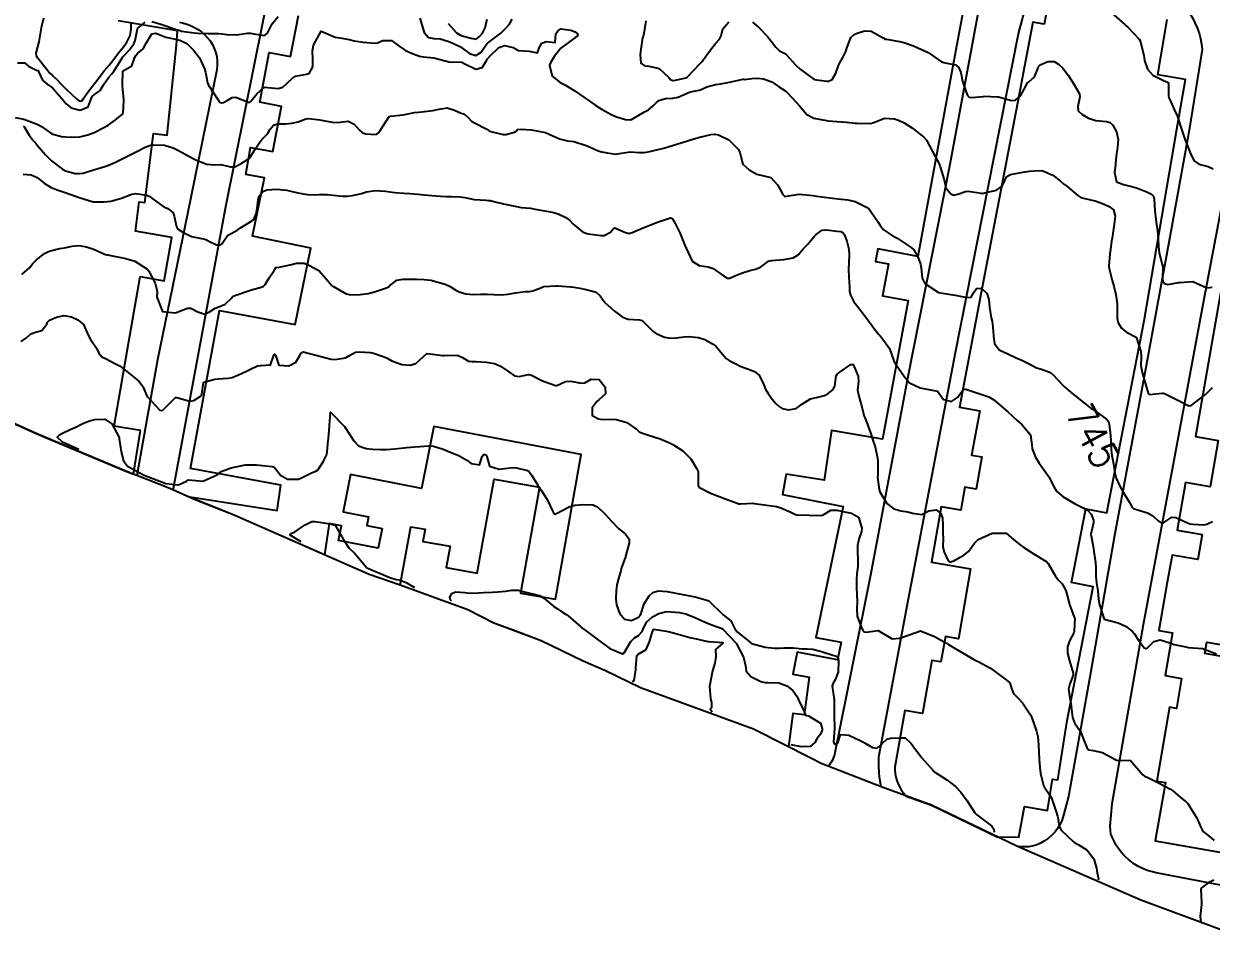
# Model space of a CAD drawing. Header units: metres. Extents: x 307586 to 320046, y 7427249 to 7434250.
# Drawn here: x 310816.3 to 310984.7, y 7432146.1 to 7432277.1 of the extents above; entities that cross this region are included whole.
import ezdxf
from ezdxf.enums import TextEntityAlignment as Align

# ---------------------------------------------------------------- set-up
doc = ezdxf.new("R2010")
doc.units = ezdxf.units.M
doc.header["$MEASUREMENT"] = 0
for name, color, linetype in [('Area', 45, 'Continuous'), ('Cotas', 45, 'Continuous'), ('Curvas de Nivel 1m', 11, 'Continuous'), ('Curvas de Nivel 5m', 15, 'Continuous'), ('Edificações', 30, 'Continuous'), ('Vias Primárias', 230, 'Continuous')]:
    doc.layers.add(name, color=color, linetype=linetype)
doc.styles.add('Style-STANDARD', font='STANDARD.shx')

msp = doc.modelspace()

# ---------------------------------------------------------------- linework, layer by layer
at = {"layer": 'Area'}
msp.add_polyline3d([(310985.96, 7432148.68, 746.77), (310974.71, 7432152.84, 747.52), (310957.12, 7432160.46, 748.64), (310944.99, 7432166.27, 757), (310937.87, 7432168.88, 756.27), (310929.36, 7432172.19, 757.27), (310927.89, 7432172.97, 750.3), (310919.77, 7432177.06, 754.11), (310903.73, 7432182.9, 751.24), (310898.79, 7432185.35, 749.93), (310895.61, 7432186.72, 752.57), (310889.65, 7432189.57, 753.4), (310885.7, 7432191.09, 753.22), (310882.95, 7432192.09, 752.83), (310879.27, 7432193.99, 752.9), (310869.68, 7432197.46, 755.86), (310865.26, 7432198.99, 751.32), (310846.23, 7432207.36, 749.33), (310840.38, 7432209.67, 749), (310837.01, 7432211.17, 753.57), (310830.76, 7432213.65, 748.69), (310818.38, 7432218.83, 750.54), (310813.13, 7432221.2, 750.91)], dxfattribs=at)
at = {"layer": 'Curvas de Nivel 1m', "flags": 128}
for points, elevation in [([(310819.1, 7432277.87), (310818.76, 7432276.5), (310818.74, 7432276.21), (310818.43, 7432274.5), (310818.02, 7432272.9), (310818.07, 7432272.51), (310818.19, 7432272.29), (310818.4, 7432272.08), (310819.68, 7432270.49), (310819.99, 7432270.09), (310820.38, 7432269.75), (310821.04, 7432269.14), (310821.66, 7432268.47), (310822.35, 7432267.76), (310823.77, 7432266.44), (310824.07, 7432266.17), (310824.33, 7432266.1), (310824.56, 7432266.2), (310824.71, 7432266.43), (310825.38, 7432267.39), (310826.17, 7432268.41), (310826.37, 7432268.67), (310827.72, 7432270.39), (310828.39, 7432271.2), (310828.93, 7432271.85), (310829.31, 7432272.37), (310829.77, 7432273.01), (310830.42, 7432273.79), (310830.68, 7432274.11), (310830.86, 7432274.36), (310831.39, 7432275.4), (310831.54, 7432276.35), (310831.54, 7432277.28)], 742), ([(310834.47, 7432277.38), (310835.75, 7432277.02), (310836.46, 7432276.78), (310837.9, 7432276.27), (310838.34, 7432276.15), (310838.45, 7432276.11), (310838.67, 7432276.04), (310840.45, 7432275.8), (310840.95, 7432275.73), (310842.45, 7432275.69), (310843.95, 7432275.7), (310844.45, 7432275.64), (310845.1, 7432275.53), (310846.45, 7432275.49), (310848.02, 7432275.72), (310848.45, 7432275.75), (310848.94, 7432275.64), (310850.45, 7432275.42), (310850.84, 7432275.72), (310851.03, 7432276.11), (310851.52, 7432277.05), (310852.39, 7432278.1)], 743), ([(310872.48, 7432277.86), (310873.09, 7432275.85), (310873.7, 7432275.1), (310874.44, 7432274.99), (310875.34, 7432274.92), (310876.44, 7432274.62), (310877.02, 7432274.38), (310878.23, 7432273.78), (310878.37, 7432273.72), (310878.43, 7432273.67), (310879.52, 7432272.86), (310880.42, 7432272.56), (310881.14, 7432273.04), (310881.62, 7432273.75), (310881.96, 7432274.22), (310882.44, 7432274.6), (310883.94, 7432275.72), (310884.19, 7432275.98), (310884.46, 7432276.28), (310885.18, 7432276.99), (310885.56, 7432277.7)], 743), ([(310876.47, 7432277.1), (310877.68, 7432275.79), (310878.14, 7432275.48), (310878.45, 7432275.38), (310879.73, 7432275.05), (310880.44, 7432274.9), (310880.94, 7432275.26), (310881.36, 7432275.75), (310881.72, 7432276.49), (310882.01, 7432277.74)], 742), ([(310970.5, 7432278.68), (310972.49, 7432276.91), (310972.63, 7432276.8), (310972.82, 7432276.65), (310974.46, 7432274.91), (310974.59, 7432274.63), (310974.64, 7432274.44), (310975.09, 7432272.62), (310975.19, 7432271.85), (310975.61, 7432270.62), (310976.4, 7432269.79), (310978, 7432268.98), (310978.39, 7432268.83), (310978.54, 7432268.74), (310978.59, 7432268.59), (310978.61, 7432266.83), (310978.66, 7432266.59), (310978.92, 7432266.01), (310979.57, 7432264.57), (310979.82, 7432264.06), (310980.31, 7432262.56), (310980.98, 7432260.55), (310981.46, 7432259.37), (310981.8, 7432258.54), (310982.25, 7432257.66), (310982.9, 7432257.18), (310984.25, 7432256.85), (310984.93, 7432256.5)], 742), ([(310815.08, 7432263.76), (310816.3, 7432263.55), (310817.82, 7432262.97), (310818.29, 7432262.78), (310818.83, 7432262.49), (310820.27, 7432261.48), (310821.67, 7432261.07), (310822.27, 7432261.03), (310822.82, 7432261.01), (310824.27, 7432261.06), (310825.39, 7432261.3), (310826.28, 7432261.67), (310827.73, 7432262.39), (310828.09, 7432262.58), (310828.29, 7432262.7), (310829.28, 7432263.38), (310830.31, 7432264.27), (310830.36, 7432264.31), (310830.38, 7432264.36), (310830.5, 7432266.19), (310830.5, 7432266.36), (310830.35, 7432267.68), (310830.31, 7432268.36), (310830.31, 7432268.41), (310830.35, 7432270.36), (310830.36, 7432270.38), (310830.38, 7432270.4), (310831.62, 7432271.12), (310832.06, 7432272.34), (310832.17, 7432272.58), (310832.41, 7432272.86), (310833.23, 7432273.52), (310833.67, 7432274.32), (310834.45, 7432275.62), (310835.02, 7432275.73), (310836.44, 7432275.18), (310837.17, 7432275.01), (310838.44, 7432274.76), (310839.41, 7432274.25), (310840.42, 7432273.29), (310841.23, 7432272.23), (310841.94, 7432270.67), (310842.06, 7432270.22), (310842.37, 7432268.71), (310842.5, 7432268.35), (310842.58, 7432268.22), (310843.12, 7432267.44), (310843.89, 7432266.2), (310844.08, 7432265.95), (310844.33, 7432265.84), (310844.63, 7432265.89), (310845.12, 7432266.18), (310845.87, 7432266.64), (310846.34, 7432266.66), (310847.7, 7432266.15), (310848.13, 7432265.94), (310848.33, 7432265.94), (310848.44, 7432266.03), (310848.52, 7432266.14), (310849.34, 7432267.14), (310850.36, 7432268.04), (310850.42, 7432268.06), (310852.36, 7432267.91), (310852.53, 7432267.93), (310853.01, 7432268.09), (310854.38, 7432269.38), (310854.81, 7432269.63), (310856.38, 7432269.94), (310856.76, 7432270.04), (310857.3, 7432270.95), (310857.3, 7432272.04), (310857.22, 7432273.24), (310857.4, 7432274.04), (310858.45, 7432276.02), (310860.44, 7432275.18), (310861.4, 7432275.03), (310862.44, 7432274.84), (310863.14, 7432274.67), (310864.44, 7432274.47), (310866.04, 7432274.33), (310866.44, 7432274.39), (310867.21, 7432274.69), (310868.44, 7432274.7), (310869.53, 7432273.89), (310870.43, 7432273.27), (310871.49, 7432272.8), (310872.42, 7432272.49), (310872.96, 7432272.4), (310874.42, 7432272.24), (310876.05, 7432271.81), (310876.41, 7432271.7), (310876.55, 7432271.67), (310878.41, 7432271.63), (310878.73, 7432271.46), (310880.4, 7432270.61), (310881.3, 7432270.85), (310881.86, 7432271.75), (310882.07, 7432272.09), (310882.42, 7432272.52), (310883.68, 7432273.72), (310884.44, 7432274), (310885.7, 7432273.7), (310886.43, 7432273.3), (310887.94, 7432273.18), (310888.43, 7432273.1), (310889.14, 7432272.94), (310889.36, 7432273.65), (310889.76, 7432274.33), (310890.44, 7432274.54), (310891.64, 7432274.43), (310891.76, 7432275.63), (310892.03, 7432276.06), (310892.46, 7432276.33), (310893.88, 7432276.18), (310894.46, 7432275.92), (310894.87, 7432275.59), (310894.76, 7432275.27), (310894.45, 7432275.06), (310892.43, 7432273.62), (310891.57, 7432272.48), (310891.01, 7432271.63), (310890.85, 7432271.19), (310891.22, 7432269.63), (310892.37, 7432268.75), (310893.12, 7432268.36), (310894.36, 7432267.59), (310896.34, 7432266.23), (310897.29, 7432265.56), (310897.93, 7432265.15), (310898.33, 7432264.93), (310899.67, 7432264.17), (310900.32, 7432263.88), (310901.62, 7432263.51), (310902.31, 7432263.43), (310902.49, 7432263.5), (310904.32, 7432264.58), (310904.9, 7432264.89), (310905.59, 7432265.46), (310905.95, 7432265.84), (310906.34, 7432266.2), (310907.3, 7432266.49), (310908.35, 7432266.5), (310909.11, 7432266.66), (310910.36, 7432267.22), (310910.48, 7432267.28), (310910.85, 7432267.4), (310912.08, 7432267.67), (310912.37, 7432267.77), (310913.13, 7432268.13), (310914.37, 7432268.46), (310915.16, 7432268.55), (310916.38, 7432268.77), (310918.29, 7432269.21), (310918.38, 7432269.21), (310918.49, 7432269.19), (310919.55, 7432269.29), (310920.32, 7432269.34), (310920.38, 7432269.34), (310921.17, 7432269.27), (310922.38, 7432268.86), (310923.32, 7432268.19), (310924.37, 7432267.51), (310924.51, 7432267.38), (310924.65, 7432267.23), (310926.34, 7432265.38), (310926.47, 7432265.21), (310927.32, 7432264.2), (310928.32, 7432263.67), (310930.13, 7432263.35), (310930.31, 7432263.33), (310932.26, 7432263.19), (310932.31, 7432263.19), (310932.36, 7432263.19), (310932.94, 7432263.13), (310934.19, 7432262.99), (310934.31, 7432262.97), (310934.46, 7432262.96), (310936.31, 7432262.93), (310936.82, 7432263.08), (310938.32, 7432263.71), (310939.76, 7432263.61), (310940.32, 7432263.4), (310941.12, 7432263.03), (310942.31, 7432262.27), (310943, 7432261.71), (310943.93, 7432261), (310944.29, 7432260.59), (310945.17, 7432258.98), (310946.12, 7432257.1), (310946.17, 7432256.97), (310946.24, 7432256.81), (310946.78, 7432254.96), (310947.05, 7432253.81), (310947.76, 7432252.95), (310948.06, 7432252.81), (310948.19, 7432252.79), (310948.33, 7432252.8), (310948.76, 7432252.93), (310949.81, 7432253.31), (310950.2, 7432253.33), (310952.05, 7432253.04), (310952.19, 7432253.02), (310952.33, 7432253.04), (310954.2, 7432253.46), (310955.04, 7432254.03), (310955.41, 7432254.86), (310955.67, 7432255.4), (310956.23, 7432255.71), (310957.18, 7432255.88), (310958.23, 7432256.07), (310958.89, 7432256.16), (310960.24, 7432256.27), (310960.81, 7432256.22), (310962.23, 7432255.62), (310963.28, 7432254.76), (310963.79, 7432254.34), (310964.21, 7432254.05), (310965.76, 7432252.73), (310966.19, 7432252.44), (310967.57, 7432252.1), (310968.19, 7432251.98), (310969.27, 7432251.6), (310970.18, 7432251.18), (310970.83, 7432250.67), (310971.04, 7432249.79), (310970.89, 7432248.67), (310970.8, 7432248.01), (310970.61, 7432246.68), (310970.54, 7432246.25), (310970.32, 7432244.68), (310970.3, 7432244.47), (310970.16, 7432242.68), (310970.17, 7432242.58), (310970.62, 7432240.67), (310970.86, 7432239.85), (310971.15, 7432238.67), (310971.33, 7432237.35), (310971.35, 7432236.67), (310971.31, 7432235.34), (310971.46, 7432234.67), (310971.97, 7432233.93), (310972.67, 7432233.36), (310973.95, 7432232.7), (310974.01, 7432232.63), (310974.05, 7432232.53), (310974.68, 7432230.62), (310974.72, 7432229.82), (310974.71, 7432228.62), (310974.89, 7432227.62), (310975.17, 7432226.62), (310975.75, 7432224.71), (310975.79, 7432224.61), (310975.85, 7432224.53), (310976.8, 7432224.6), (310977.73, 7432224.7), (310977.85, 7432224.69), (310978.16, 7432224.58), (310979.84, 7432223.76), (310981.49, 7432222.89), (310981.84, 7432222.94), (310983.85, 7432224.51), (310984.87, 7432225.5)], 744), ([(310815.39, 7432271.54), (310816.39, 7432271.52), (310816.95, 7432271.08), (310818.12, 7432270.5), (310818.33, 7432270.44), (310818.38, 7432270.28), (310818.94, 7432269.06), (310819.6, 7432268.49), (310820.36, 7432267.97), (310821.7, 7432266.47), (310822.33, 7432265.71), (310823, 7432265.13), (310824.32, 7432264.81), (310825.43, 7432265.31), (310825.85, 7432266.41), (310826, 7432266.75), (310826.34, 7432267.05), (310827.15, 7432267.6), (310827.6, 7432268.39), (310828.37, 7432269.51), (310828.81, 7432269.95), (310829.09, 7432270.37), (310829.6, 7432271.16), (310830.37, 7432272.36), (310830.38, 7432272.38), (310830.4, 7432272.41), (310831.36, 7432273.41), (310831.95, 7432274.34), (310832.08, 7432274.7), (310832.41, 7432276.34), (310832.42, 7432276.37), (310832.45, 7432276.44), (310833.49, 7432277.3)], 743), ([(310904.48, 7432277.47), (310904.22, 7432275.71), (310904.15, 7432275.47), (310904.04, 7432275.06), (310903.81, 7432273.48), (310903.68, 7432272.73), (310903.79, 7432271.48), (310904.41, 7432271.08), (310904.76, 7432271.12), (310906.4, 7432270.75), (310907.74, 7432269.43), (310908.06, 7432269.1), (310908.38, 7432269.02), (310908.73, 7432269.07), (310910.17, 7432269.4), (310910.33, 7432269.46), (310910.38, 7432269.51), (310911.31, 7432270.48), (310912.18, 7432271.38), (310912.29, 7432271.51), (310912.42, 7432271.67), (310913.69, 7432273.36), (310914.44, 7432274.32), (310914.93, 7432274.87), (310915.19, 7432275.34), (310915.44, 7432276.37), (310916.25, 7432277.33)], 743), ([(310919.65, 7432277.29), (310920.47, 7432276.6), (310921.74, 7432275.27), (310922.44, 7432274.36), (310922.92, 7432273.74), (310923.47, 7432273.24), (310924.1, 7432272.9), (310924.43, 7432272.65), (310925.76, 7432271.22), (310926.4, 7432270.64), (310928.38, 7432269.18), (310930.16, 7432268.94), (310930.38, 7432268.93), (310930.9, 7432269.15), (310931.46, 7432270.09), (310931.83, 7432271.15), (310932.02, 7432271.55), (310932.42, 7432272.28), (310932.84, 7432273.13), (310933.04, 7432273.73), (310933.57, 7432275.12), (310934.03, 7432275.55), (310934.46, 7432275.73), (310935.51, 7432276.06), (310936.47, 7432276), (310938.15, 7432275.06), (310938.32, 7432274.93), (310938.45, 7432274.89), (310938.64, 7432274.87), (310940.45, 7432274.57), (310941.07, 7432274.41), (310942.44, 7432273.93), (310943.09, 7432273.66), (310944.43, 7432273.04), (310944.52, 7432272.99), (310946.42, 7432271.69), (310946.96, 7432271.51), (310948.42, 7432271.27), (310948.85, 7432270.94), (310949.15, 7432270.18), (310949.42, 7432268.93), (310949.93, 7432267.36), (310950.13, 7432266.92), (310950.36, 7432266.66), (310950.66, 7432266.62), (310952.36, 7432266.78), (310952.47, 7432266.79), (310954.36, 7432266.73), (310954.53, 7432266.7), (310956.35, 7432266.19), (310956.93, 7432266.26), (310957.61, 7432266.83), (310958.38, 7432268.21), (310958.57, 7432268.63), (310958.8, 7432268.82), (310959.63, 7432269.57), (310960.12, 7432270.8), (310960.2, 7432271.01), (310960.42, 7432271.27), (310961.51, 7432271.71), (310962.42, 7432271.71), (310963, 7432271.35), (310963.62, 7432270.76), (310964.4, 7432269.79), (310965.06, 7432268.74), (310965.97, 7432267.13), (310966.05, 7432266.73), (310965.75, 7432265.33), (310965.81, 7432264.74), (310966.33, 7432264.24), (310967.29, 7432263.68), (310968.32, 7432263.35), (310969.8, 7432263.2), (310970.32, 7432263.09), (310970.74, 7432262.68), (310971.22, 7432261.75), (310971.48, 7432260.67), (310971.4, 7432259.54), (310971.26, 7432258.67), (310971.14, 7432257.78), (310971.04, 7432256.67), (310970.95, 7432255.96), (310971.25, 7432254.67), (310972.21, 7432254.27), (310973.53, 7432253.96), (310974.2, 7432253.75), (310975.62, 7432253.2), (310976.2, 7432252.91), (310976.47, 7432252.61), (310976.57, 7432252.22), (310976.66, 7432250.61), (310976.7, 7432250.07), (310976.89, 7432248.6), (310977.03, 7432247.7), (310977.16, 7432246.6), (310977.19, 7432245.51), (310977.27, 7432244.6), (310977.73, 7432242.94), (310977.79, 7432242.59), (310977.75, 7432240.9), (310977.82, 7432240.59), (310978.05, 7432240.24), (310978.53, 7432240.1), (310980.05, 7432240.38), (310980.21, 7432240.4), (310982.05, 7432240.54), (310984.04, 7432239.62), (310984.81, 7432239.73)], 743), ([(310816.2, 7432255.73), (310817.34, 7432255.65), (310818.2, 7432255.28), (310819.2, 7432254.49), (310820.18, 7432253.84), (310821.17, 7432253.48), (310822.17, 7432253.13), (310824.16, 7432252.43), (310826.16, 7432251.83), (310827.61, 7432251.84), (310828.16, 7432251.87), (310828.63, 7432251.9), (310830.16, 7432252.36), (310831.62, 7432252.9), (310832.17, 7432253), (310833.72, 7432252.77), (310834.17, 7432252.58), (310834.5, 7432252.31), (310836.15, 7432251.13), (310836.73, 7432250.86), (310837.46, 7432250.27), (310837.64, 7432249.77), (310837.97, 7432248.26), (310838.12, 7432248.01), (310838.84, 7432247.52), (310840.1, 7432246.93), (310841.76, 7432246.56), (310842.1, 7432246.48), (310842.62, 7432246.21), (310843.64, 7432245.74), (310844.09, 7432245.71), (310844.4, 7432245.88), (310844.63, 7432246.18), (310845.21, 7432247.07), (310846.11, 7432247.59), (310846.53, 7432247.75), (310847.04, 7432248.16), (310848.13, 7432248.78), (310848.93, 7432249.34), (310849.25, 7432250.13), (310849.38, 7432250.9), (310849.52, 7432252.13), (310849.66, 7432252.64), (310850.18, 7432253.29), (310850.77, 7432253.53), (310852.19, 7432253.62), (310853.59, 7432253.48), (310854.19, 7432253.34), (310855.16, 7432253.09), (310856.18, 7432252.89), (310856.97, 7432252.83), (310858.18, 7432252.87), (310859.34, 7432252.85), (310860.18, 7432252.78), (310861.52, 7432252.65), (310862.18, 7432252.62), (310862.93, 7432252.72), (310864.18, 7432253.02), (310864.91, 7432253.22), (310866.19, 7432253.42), (310867.61, 7432253.33), (310868.19, 7432253.24), (310868.92, 7432253.16), (310870.18, 7432253.07), (310871.06, 7432253), (310872.18, 7432252.89), (310873.13, 7432252.8), (310874.18, 7432252.71), (310875.37, 7432252.63), (310876.18, 7432252.58), (310876.94, 7432252.56), (310878.18, 7432252.55), (310878.86, 7432252.45), (310880.18, 7432252.14), (310881.88, 7432252.04), (310882.18, 7432252.03), (310882.43, 7432251.99), (310883.53, 7432251.72), (310884.17, 7432251.58), (310884.34, 7432251.54), (310886.16, 7432251.15), (310886.81, 7432251.04), (310888.16, 7432250.91), (310889.07, 7432250.74), (310890.16, 7432250.53), (310891.48, 7432250.3), (310892.15, 7432250.09), (310893.17, 7432249.6), (310893.72, 7432249.17), (310894.13, 7432248.7), (310895.5, 7432247.58), (310896.12, 7432247.35), (310896.38, 7432247.31), (310898.12, 7432247.06), (310898.6, 7432247.05), (310899.47, 7432247.53), (310899.78, 7432247.87), (310900.13, 7432248.14), (310901.63, 7432247.5), (310902.12, 7432247.35), (310902.25, 7432247.37), (310902.55, 7432247.49), (310904.13, 7432248.14), (310905.07, 7432248.52), (310906.14, 7432248.92), (310907.59, 7432249.43), (310908.02, 7432249.54), (310908.14, 7432249.52), (310908.3, 7432249.42), (310908.51, 7432249.04), (310909.3, 7432247.41), (310910.09, 7432245.54), (310910.16, 7432245.4), (310910.22, 7432245.27), (310911.05, 7432243.39), (310912.07, 7432242.81), (310913.32, 7432242.62), (310914.06, 7432242.39), (310915.5, 7432241.34), (310916.05, 7432240.98), (310916.39, 7432240.99), (310917.13, 7432241.31), (310918.06, 7432241.72), (310919.24, 7432242.11), (310920.06, 7432242.27), (310920.78, 7432242.55), (310921.71, 7432243.26), (310921.9, 7432243.43), (310922.08, 7432243.48), (310922.32, 7432243.5), (310924.08, 7432243.65), (310925.41, 7432243.88), (310926.08, 7432244.3), (310926.88, 7432245.2), (310927.46, 7432245.84), (310928.11, 7432246.6), (310928.38, 7432246.91), (310928.63, 7432247.17), (310929.49, 7432247.8), (310930.13, 7432247.87), (310931.6, 7432247.67), (310932.13, 7432247.6), (310932.45, 7432247.46), (310932.68, 7432247.13), (310933, 7432246.24), (310933.27, 7432245.12), (310933.32, 7432244.36), (310933.27, 7432243.12), (310933.25, 7432242.31), (310933.28, 7432241.12), (310933.37, 7432239.78), (310933.4, 7432239.12), (310933.5, 7432238.6), (310934.01, 7432237.65), (310934.4, 7432237.11), (310935.97, 7432235.09), (310936.81, 7432233.92), (310937.5, 7432233.07), (310937.71, 7432232.82), (310937.95, 7432232.55), (310939.03, 7432231.05), (310939.67, 7432229.28), (310939.77, 7432229.04), (310939.9, 7432228.87), (310941.18, 7432227.03), (310941.87, 7432226.16), (310943.41, 7432225.45), (310943.86, 7432225.37), (310945.85, 7432224.97), (310946.7, 7432223.82), (310947.84, 7432223.5), (310948.68, 7432224.1), (310949.32, 7432224.93), (310949.57, 7432225.21), (310949.86, 7432225.26), (310950.99, 7432224.91), (310951.85, 7432224.62), (310953.12, 7432224.16), (310953.84, 7432223.73), (310954.88, 7432222.86), (310955.82, 7432222.03), (310956.45, 7432221.47), (310957.15, 7432220.83), (310957.8, 7432220.25), (310959.05, 7432218.81), (310959.22, 7432217.35), (310959.27, 7432216.8), (310959.75, 7432215.63), (310960.26, 7432214.79), (310961.71, 7432212.78), (310962.34, 7432211.41), (310962.78, 7432210.76), (310963.68, 7432210), (310965.39, 7432209.01), (310965.66, 7432208.86), (310965.95, 7432208.73), (310967.09, 7432208.14), (310967.65, 7432207.52), (310968, 7432206.7), (310968, 7432206.33), (310967.61, 7432204.7), (310967.97, 7432202.7), (310968.04, 7432202.25), (310968.28, 7432200.69), (310968.33, 7432199.93), (310968.32, 7432198.69), (310968.42, 7432197.8), (310968.6, 7432196.69), (310968.7, 7432195.49), (310968.83, 7432194.69), (310969.47, 7432192.68), (310971.47, 7432192.15), (310972.5, 7432191.68), (310973.46, 7432190.97), (310973.73, 7432190.63), (310974.37, 7432189.69), (310975.17, 7432188.61), (310975.42, 7432188.51), (310975.61, 7432188.61), (310976.52, 7432189.51), (310977.44, 7432189.71), (310978.65, 7432189.36), (310979.43, 7432189.08), (310981.3, 7432188.67), (310981.42, 7432188.65), (310983.42, 7432188.51), (310985.42, 7432187.73)], 746), ([(310816.03, 7432241.52), (310817.17, 7432242.51), (310817.54, 7432243.02), (310818.06, 7432243.57), (310818.57, 7432243.99), (310819.26, 7432244.49), (310819.79, 7432244.77), (310820.08, 7432244.86), (310821.36, 7432245.19), (310822.08, 7432245.32), (310823.16, 7432245.52), (310824.08, 7432245.63), (310825, 7432245.5), (310826.08, 7432245.14), (310826.61, 7432244.93), (310827.89, 7432244.38), (310828.07, 7432244.32), (310828.15, 7432244.3), (310830.07, 7432243.91), (310830.58, 7432243.84), (310832.06, 7432243.42), (310833.75, 7432242.31), (310833.91, 7432242.18), (310834.04, 7432242), (310834.93, 7432240.3), (310835.2, 7432239.11), (310835.19, 7432238.3), (310835.97, 7432236.29), (310837.79, 7432236.08), (310837.97, 7432236.12), (310838.07, 7432236.16), (310838.28, 7432236.26), (310839.5, 7432236.73), (310839.98, 7432236.73), (310840.97, 7432236.23), (310841.97, 7432235.89), (310842.65, 7432236.21), (310843.43, 7432236.75), (310843.98, 7432236.93), (310844.87, 7432237.3), (310845.76, 7432238.17), (310845.86, 7432238.31), (310846.01, 7432238.44), (310846.5, 7432238.66), (310848.01, 7432239.17), (310848.74, 7432239.4), (310850.02, 7432239.74), (310850.28, 7432239.86), (310850.52, 7432240.12), (310851.11, 7432241.03), (310851.8, 7432242.1), (310851.88, 7432242.28), (310852.06, 7432242.51), (310852.5, 7432242.54), (310854.06, 7432242.9), (310854.98, 7432243.15), (310856.06, 7432243.12), (310856.82, 7432242.79), (310858.05, 7432242.12), (310858.2, 7432242.02), (310859.46, 7432240.58), (310859.95, 7432240), (310860.02, 7432239.93), (310860.2, 7432239.82), (310862.01, 7432238.8), (310862.68, 7432238.64), (310864.01, 7432238.69), (310865.11, 7432238.84), (310866.01, 7432239.06), (310867.75, 7432239.63), (310868.02, 7432239.76), (310868.1, 7432239.82), (310868.16, 7432239.9), (310869.2, 7432240.73), (310870.04, 7432240.87), (310871.05, 7432240.85), (310872.04, 7432240.84), (310873.07, 7432240.81), (310874.04, 7432240.71), (310875.54, 7432240.3), (310876.03, 7432240.14), (310876.74, 7432239.8), (310877.55, 7432239.32), (310878.02, 7432239.06), (310879, 7432238.76), (310880.01, 7432238.7), (310881.04, 7432238.73), (310882.01, 7432238.72), (310882.97, 7432238.68), (310884.01, 7432238.66), (310884.99, 7432238.72), (310886.02, 7432238.9), (310887.45, 7432239.1), (310888.02, 7432239.12), (310888.49, 7432239.19), (310889.63, 7432239.64), (310889.9, 7432239.77), (310890.03, 7432239.8), (310891.72, 7432239.93), (310892.03, 7432239.92), (310893.85, 7432239.77), (310894.03, 7432239.76), (310895.15, 7432239.58), (310896.02, 7432239.39), (310897.47, 7432239), (310898.01, 7432238.49), (310898.7, 7432237.53), (310899.99, 7432236.36), (310901.17, 7432235.51), (310901.97, 7432235.19), (310903.6, 7432235.1), (310903.97, 7432234.98), (310905.53, 7432233.45), (310905.95, 7432233.15), (310907.13, 7432232.62), (310907.94, 7432232.51), (310908.8, 7432232.55), (310909.95, 7432232.69), (310910.62, 7432232.72), (310911.95, 7432232.6), (310912.86, 7432232.29), (310913.94, 7432231.69), (310914.45, 7432231.34), (310915.91, 7432229.62), (310916.33, 7432229.32), (310917.38, 7432228.79), (310917.9, 7432228.53), (310919.08, 7432228.1), (310919.89, 7432227.78), (310920.55, 7432227.27), (310921.24, 7432225.89), (310921.46, 7432225.26), (310921.85, 7432224.63), (310922.42, 7432223.84), (310922.93, 7432223.24), (310923.39, 7432222.8), (310923.83, 7432222.54), (310924.71, 7432222.33), (310925.83, 7432222.52), (310926.72, 7432223.2), (310927.84, 7432223.88), (310928.9, 7432224.11), (310929.84, 7432224.35), (310930.35, 7432224.65), (310931, 7432225.15), (310931.31, 7432225.7), (310931.5, 7432227.14), (310931.64, 7432227.39), (310931.89, 7432227.58), (310933.55, 7432228.76), (310933.9, 7432228.74), (310934.61, 7432227.1), (310934.64, 7432226.34), (310934.53, 7432225.1), (310934.7, 7432224.25), (310935.05, 7432223.1), (310935.48, 7432221.43), (310935.61, 7432221.09), (310935.81, 7432220.65), (310936.37, 7432219.08), (310936.71, 7432218.02), (310937, 7432217.07), (310937.33, 7432215.48), (310937.39, 7432215.07), (310937.41, 7432214.75), (310937.38, 7432213.07), (310937.37, 7432212.72), (310937.57, 7432211.06), (310937.69, 7432210.7), (310938.67, 7432209.05), (310939.66, 7432208.32), (310940.65, 7432208.03), (310941.65, 7432207.88), (310942.32, 7432207.68), (310943.65, 7432207.5), (310944.63, 7432208.01), (310945.66, 7432208.18), (310946.33, 7432207.64), (310946.56, 7432206.96), (310946.59, 7432205.99), (310946.63, 7432204.95), (310946.64, 7432203.99), (310946.63, 7432202.95), (310946.8, 7432202.17), (310947.38, 7432200.94), (310947.57, 7432200.8), (310947.73, 7432200.78), (310948.17, 7432200.93), (310949.06, 7432201.44), (310949.58, 7432201.72), (310950.24, 7432202.26), (310950.74, 7432202.91), (310951.08, 7432203.42), (310951.6, 7432203.93), (310953.61, 7432204.87), (310955.61, 7432204.85), (310956.69, 7432203.92), (310957.6, 7432203.2), (310958.12, 7432202.81), (310959.58, 7432201.85), (310961.36, 7432200.78), (310961.57, 7432200.56), (310962.6, 7432198.76), (310962.99, 7432198.21), (310963.53, 7432197.65), (310964.06, 7432196.74), (310964.24, 7432196.02), (310964.55, 7432194.74), (310965.25, 7432192.95), (310965.31, 7432192.73), (310965.23, 7432190.95), (310965.17, 7432190.73), (310964.58, 7432189.59), (310964.3, 7432188.74), (310964.31, 7432187.84), (310964.56, 7432186.74), (310965.09, 7432185.02), (310965.11, 7432184.73), (310964.63, 7432183.47), (310964.43, 7432182.74), (310964.6, 7432181.48), (310964.78, 7432180.74), (310964.93, 7432179.11), (310964.99, 7432178.73), (310965.3, 7432177.96), (310965.78, 7432177.22), (310966.12, 7432176.72), (310966.71, 7432175.26), (310966.93, 7432174.7), (310967.02, 7432174.47), (310967.25, 7432174.11), (310967.91, 7432174.03), (310969.24, 7432173.77), (310971.23, 7432172.66), (310973.23, 7432172.63), (310974.97, 7432170.61), (310975.21, 7432170.42), (310975.58, 7432170.24), (310977.2, 7432169.46), (310978.89, 7432168.56), (310979.18, 7432168.36), (310980.28, 7432167.44), (310981.16, 7432166.73), (310981.26, 7432166.63), (310981.34, 7432166.54), (310981.65, 7432166.03), (310982.57, 7432164.52), (310982.78, 7432164.16), (310983.12, 7432163.34), (310983.38, 7432162.77), (310983.59, 7432162.51), (310984.44, 7432161.83), (310985.1, 7432161.3)], 747), ([(310815.92, 7432232.01), (310816.69, 7432232.52), (310817.32, 7432233.12), (310817.94, 7432233.34), (310818.87, 7432233.56), (310819.56, 7432234.48), (310819.67, 7432234.77), (310819.96, 7432235.07), (310820.95, 7432235.48), (310821.97, 7432235.73), (310823.06, 7432235.54), (310823.96, 7432235.09), (310824.75, 7432234.42), (310825.49, 7432232.85), (310825.72, 7432232.41), (310825.92, 7432232.11), (310826.6, 7432231.09), (310826.95, 7432230.39), (310827.37, 7432229.86), (310827.89, 7432229.59), (310829.42, 7432228.83), (310829.89, 7432228.57), (310830.21, 7432228.36), (310831.86, 7432227.02), (310832.68, 7432226.33), (310833.18, 7432225.65), (310833.75, 7432224.31), (310833.83, 7432224.19), (310835.58, 7432222.29), (310835.8, 7432222.22), (310836.02, 7432222.29), (310837.83, 7432224.08), (310837.99, 7432224.1), (310839.83, 7432223.55), (310840.4, 7432223.66), (310841.32, 7432224.23), (310841.54, 7432224.52), (310841.78, 7432226.22), (310841.81, 7432226.26), (310841.85, 7432226.28), (310843.4, 7432226.66), (310843.86, 7432226.75), (310845.23, 7432226.81), (310845.86, 7432226.93), (310846.74, 7432227.29), (310847.88, 7432227.82), (310848.09, 7432227.93), (310848.54, 7432228.13), (310849.46, 7432228.55), (310849.89, 7432228.63), (310851.27, 7432228.72), (310851.76, 7432230.1), (310851.8, 7432230.2), (310851.91, 7432230.25), (310851.99, 7432230.1), (310852.47, 7432228.67), (310853.89, 7432228.56), (310854.87, 7432229.09), (310855.45, 7432230.05), (310855.6, 7432230.36), (310855.91, 7432230.57), (310857.9, 7432230.02), (310859.9, 7432229.5), (310860.42, 7432229.48), (310861.9, 7432229.73), (310862.37, 7432229.97), (310863.34, 7432230.53), (310863.91, 7432230.56), (310865.4, 7432230.45), (310865.91, 7432230.38), (310867.26, 7432229.91), (310867.71, 7432229.71), (310867.9, 7432229.62), (310868.51, 7432229.28), (310869.89, 7432228.78), (310871.08, 7432228.68), (310871.89, 7432228.92), (310872.93, 7432229.84), (310873.44, 7432230.31), (310873.91, 7432230.28), (310875.67, 7432230.05), (310875.91, 7432230.05), (310877.61, 7432230.09), (310877.91, 7432230.03), (310878.52, 7432229.77), (310879.38, 7432229.25), (310879.9, 7432229.17), (310880.45, 7432229.21), (310881.9, 7432229.11), (310883.06, 7432228.89), (310883.89, 7432228.54), (310885.06, 7432227.7), (310885.87, 7432227.15), (310886.52, 7432227.04), (310887.88, 7432227.33), (310888.28, 7432227.25), (310889.87, 7432226.46), (310891.69, 7432225.79), (310891.86, 7432225.79), (310893.13, 7432226.34), (310893.86, 7432226.38), (310895.33, 7432226.1), (310895.86, 7432226.16), (310896.76, 7432226.67), (310897.87, 7432226.63), (310898.72, 7432225.53), (310898.76, 7432224.62), (310897.84, 7432223.77), (310897.56, 7432223.54), (310896.89, 7432222.62), (310896.87, 7432221.55), (310897.81, 7432221.07), (310898.36, 7432220.98), (310899.8, 7432220.99), (310900.36, 7432220.95), (310901.8, 7432220.53), (310903.27, 7432219.48), (310903.54, 7432219.23), (310903.78, 7432219.1), (310904.3, 7432218.95), (310905.77, 7432218.48), (310906.54, 7432218.21), (310907.77, 7432217.7), (310908.34, 7432217.41), (310909.75, 7432216.53), (310910.86, 7432215.39), (310911.72, 7432213.97), (310911.91, 7432213.57), (310911.93, 7432213.38), (310911.92, 7432211.6), (310912.03, 7432211.37), (310913.68, 7432210.5), (310915.02, 7432209.99), (310915.67, 7432209.77), (310916.91, 7432209.31), (310917.45, 7432209.09), (310917.66, 7432209.02), (310917.95, 7432209.01), (310919.66, 7432209.08), (310919.87, 7432209.07), (310921.66, 7432208.84), (310923.03, 7432208.62), (310923.65, 7432208.43), (310925.05, 7432207.81), (310925.65, 7432207.52), (310925.89, 7432207.45), (310927.64, 7432207.38), (310929.43, 7432207.37), (310929.65, 7432207.46), (310930.71, 7432208.09), (310931.65, 7432208.09), (310932.45, 7432207.93), (310933.65, 7432207.69), (310934.64, 7432207.1), (310935.15, 7432205.56), (310935.08, 7432205.1), (310934.69, 7432204.01), (310934.51, 7432203.1), (310934.5, 7432202.19), (310934.56, 7432201.1), (310934.56, 7432200.1), (310934.42, 7432199.1), (310934.37, 7432198.27), (310934.39, 7432197.1), (310934.41, 7432196.2), (310934.46, 7432195.1), (310934.4, 7432194.18), (310934.49, 7432193.1), (310935.1, 7432191.45), (310935.26, 7432191.09), (310935.45, 7432190.86), (310935.73, 7432190.81), (310937.45, 7432191.06), (310939.44, 7432189.86), (310940.48, 7432189.98), (310941.44, 7432190.29), (310941.98, 7432190.48), (310943.45, 7432190.99), (310945.44, 7432190.21), (310947.13, 7432189.24), (310947.42, 7432189.06), (310947.63, 7432188.94), (310949.41, 7432187.89), (310951.1, 7432186.9), (310951.4, 7432186.76), (310951.62, 7432186.67), (310953.39, 7432185.7), (310954.5, 7432184.86), (310955.37, 7432184.26), (310956.13, 7432183.61), (310956.37, 7432182.83), (310956.64, 7432182.12), (310957.34, 7432181.39), (310957.89, 7432180.81), (310959.04, 7432179.07), (310959.19, 7432178.8), (310959.3, 7432178.54), (310959.91, 7432176.79), (310960.07, 7432176), (310960.16, 7432174.79), (310960.21, 7432173.82), (310960.28, 7432172.79), (310960.38, 7432171.63), (310960.46, 7432170.79), (310960.89, 7432169.08), (310961.04, 7432168.78), (310961.18, 7432168.59), (310961.93, 7432167.52), (310962.23, 7432166.76), (310962.72, 7432165.18), (310962.85, 7432164.75), (310962.9, 7432164.52), (310963.12, 7432163.32), (310963.39, 7432162.75), (310965.1, 7432161.15), (310965.33, 7432160.96), (310965.79, 7432160.72), (310967.08, 7432159.91), (310968.03, 7432158.69), (310968.38, 7432157.35), (310968.48, 7432156.69), (310968.7, 7432155.85), (310968.62, 7432155.65)], 748), ([(310824.09, 7432216.69), (310821.81, 7432217.77), (310821.02, 7432218.47), (310821.41, 7432218.82), (310821.77, 7432219.02), (310822.88, 7432219.55), (310823.78, 7432219.92), (310824.11, 7432220.1), (310824.68, 7432220.42), (310825.47, 7432220.72), (310825.79, 7432220.82), (310826.37, 7432220.98), (310827.79, 7432221.01), (310828.8, 7432220.37), (310829.76, 7432218.52), (310829.81, 7432218.36), (310829.83, 7432218.29), (310830.1, 7432216.36), (310830.45, 7432215.09), (310831.02, 7432214.35), (310833.38, 7432213.09), (310836.46, 7432211.89), (310838.23, 7432211.7), (310839.39, 7432212.24), (310839.57, 7432212.36), (310839.69, 7432212.4), (310841.69, 7432212.22), (310843.7, 7432213.11), (310844.31, 7432213.58), (310845.71, 7432214.13), (310845.9, 7432214.17), (310847.72, 7432214.54), (310849.29, 7432214.55), (310849.72, 7432214.5), (310851.53, 7432214.29), (310851.71, 7432214.25), (310851.81, 7432214.19), (310851.88, 7432214.1), (310852.69, 7432213.07), (310853.7, 7432212.52), (310855.24, 7432212.52), (310855.7, 7432212.68), (310857.09, 7432213.41), (310857.71, 7432213.66), (310857.94, 7432213.78), (310858.14, 7432214.02), (310858.76, 7432214.97), (310859.25, 7432216), (310859.34, 7432216.4), (310859.47, 7432218), (310859.49, 7432218.28), (310859.64, 7432220), (310859.65, 7432220.13), (310859.81, 7432222), (310861.78, 7432219.98), (310862.56, 7432218.76), (310863.08, 7432217.96), (310863.75, 7432217.24), (310864.83, 7432216.86), (310865.75, 7432216.78), (310866.94, 7432216.72), (310867.75, 7432216.72), (310868.85, 7432216.79), (310869.75, 7432216.89), (310870.61, 7432217.01), (310871.75, 7432217.11), (310872.48, 7432217.12), (310873.75, 7432217.23), (310874.4, 7432217.18), (310875.75, 7432216.75), (310877.47, 7432216.05), (310877.74, 7432215.94), (310878.14, 7432215.78), (310879.14, 7432215.18), (310879.72, 7432214.74), (310880.93, 7432214.54), (310881.29, 7432215.74), (310881.49, 7432215.99), (310881.74, 7432216.01), (310881.9, 7432215.91), (310881.95, 7432215.74), (310882.32, 7432214.33), (310883.72, 7432213.94), (310885.28, 7432214.13), (310885.72, 7432214.16), (310886.15, 7432214.11), (310887.71, 7432213.75), (310887.92, 7432213.66), (310888.33, 7432213.03), (310889.19, 7432211.65), (310889.68, 7432210.93), (310890.5, 7432209.63), (310891.26, 7432208.01), (310891.47, 7432207.62), (310891.64, 7432207.56), (310891.7, 7432207.56), (310891.82, 7432207.62), (310893.65, 7432208.58), (310894.43, 7432208.81), (310895.66, 7432208.93), (310896.99, 7432208.88), (310897.65, 7432208.57), (310898.75, 7432207.53), (310899.63, 7432206.54), (310900.61, 7432205.51), (310901.6, 7432204.7), (310902.12, 7432204.01), (310902.13, 7432203.49), (310901.63, 7432201.56), (310901.62, 7432201.5), (310901.61, 7432201.46), (310901.57, 7432201.37), (310901.07, 7432199.99), (310900.94, 7432199.51), (310900.63, 7432198.41), (310900.39, 7432197.51), (310900.31, 7432196.72), (310900.26, 7432195.51), (310900.33, 7432194.67), (310900.75, 7432193.51), (310901.46, 7432192.67), (310902.45, 7432192.47), (310903.47, 7432192.93), (310903.72, 7432193.22), (310903.84, 7432193.47), (310904.23, 7432194.72), (310904.63, 7432195.46), (310904.99, 7432195.96), (310905.51, 7432196.46), (310906.26, 7432196.69), (310907.51, 7432196.58), (310908.54, 7432196.38), (310909.5, 7432196.18), (310910.98, 7432195.91), (310911.5, 7432195.81), (310913.16, 7432195.35), (310913.42, 7432195.27), (310913.49, 7432195.22), (310915.41, 7432193.33), (310915.47, 7432193.29), (310916.55, 7432192.4), (310917.12, 7432191.3), (310917.45, 7432190.87), (310919.39, 7432189.28), (310919.42, 7432189.26), (310919.47, 7432189.23), (310921.42, 7432188.71), (310922.73, 7432188.55), (310923.42, 7432188.55), (310924.05, 7432188.59), (310925.42, 7432188.57), (310926.68, 7432188.46), (310927.42, 7432188.46), (310928.19, 7432188.39), (310929.41, 7432188.06), (310931, 7432187.55), (310931.41, 7432187.46), (310931.64, 7432187.37), (310931.76, 7432187.13), (310931.81, 7432186.72), (310931.78, 7432185.13), (310931.36, 7432184.04), (310931, 7432183.5), (310930.92, 7432183.14), (310931.19, 7432181.29), (310931.2, 7432181.14), (310931.19, 7432179.26), (310931.19, 7432179.14), (310931.26, 7432177.16), (310931.26, 7432177.14), (310931.13, 7432175.27), (310931.14, 7432175.14), (310931.25, 7432174.94), (310931.74, 7432175.13), (310932.11, 7432176.29), (310933.27, 7432176.19), (310934.91, 7432175.44), (310935.26, 7432175.28), (310935.61, 7432175.08), (310936.66, 7432174.48), (310937.25, 7432174.37), (310937.67, 7432174.64), (310938.03, 7432175.05), (310938.67, 7432175.64), (310939.26, 7432175.78), (310940.45, 7432175.84), (310941.27, 7432175.85), (310942.12, 7432175.01), (310942.6, 7432174.35), (310943.24, 7432173.51), (310943.65, 7432172.99), (310945.22, 7432171.19), (310945.32, 7432171.08), (310945.47, 7432170.97), (310947.2, 7432169.87), (310948.41, 7432168.93), (310949.17, 7432168.12), (310950.07, 7432166.91), (310951.14, 7432165.21), (310951.43, 7432164.9), (310953.12, 7432163.66), (310953.56, 7432163.3), (310953.86, 7432162.86), (310953.88, 7432162.47)], 749), ([(310902.63, 7432183.84), (310902.86, 7432183.97), (310903.07, 7432185.47), (310903.08, 7432185.77), (310903.23, 7432187.47), (310903.41, 7432187.71), (310904.54, 7432188.34), (310905.02, 7432189.45), (310905.1, 7432189.78), (310905.44, 7432190.89), (310905.66, 7432191.24), (310907.45, 7432190.96), (310908.04, 7432190.82), (310909.44, 7432190.42), (310910.74, 7432190.08), (310911.43, 7432189.9), (310913.29, 7432189.49), (310913.42, 7432189.47), (310915.4, 7432189.35), (310915.42, 7432189.35), (310915.43, 7432189.33), (310915.42, 7432189.26), (310914.39, 7432188.36), (310914.41, 7432187.34), (310914.3, 7432186.43), (310913.97, 7432185.34), (310913.86, 7432184.85), (310913.56, 7432183.35), (310913.55, 7432183.15), (310913.69, 7432181.35), (310913.82, 7432180.85), (310913.81, 7432180.1), (310913.64, 7432179.9), (310913.9, 7432179.51)], 751), ([(310985.03, 7432155.63), (310984.23, 7432155.29), (310983.26, 7432154.51), (310983.19, 7432154.32), (310983.29, 7432152.51), (310983.27, 7432152.22), (310983.11, 7432150.51), (310983.11, 7432150.44), (310983.21, 7432149.76), (310983.38, 7432149.54)], 747)]:
    msp.add_lwpolyline(points, dxfattribs=dict(at, elevation=elevation))
at = {"layer": 'Curvas de Nivel 5m', "flags": 128}
for points, elevation in [([(310816.28, 7432262.55), (310816.31, 7432262.53), (310817.05, 7432261.29), (310817.65, 7432260.51), (310817.94, 7432260.18), (310818.26, 7432259.83), (310819.4, 7432258.49), (310820.23, 7432257.64), (310821.77, 7432256.46), (310822.21, 7432256.2), (310823.6, 7432255.84), (310824.21, 7432255.82), (310824.72, 7432255.91), (310826.21, 7432256.36), (310826.38, 7432256.41), (310827.78, 7432256.83), (310828.22, 7432256.99), (310829.2, 7432257.4), (310830.24, 7432257.9), (310830.54, 7432258.05), (310831.12, 7432258.35), (310831.86, 7432258.73), (310832.25, 7432258.93), (310833.51, 7432259.58), (310834.26, 7432259.84), (310834.67, 7432259.9), (310836.26, 7432259.88), (310837.49, 7432259.5), (310838.25, 7432259.09), (310839.8, 7432258.24), (310840.24, 7432258.01), (310840.68, 7432257.8), (310842.23, 7432257.15), (310843.37, 7432257.06), (310844.23, 7432257.11), (310845.63, 7432256.77), (310846.22, 7432256.77), (310847.14, 7432257.25), (310848.24, 7432257.96), (310848.33, 7432258.05), (310848.39, 7432258.14), (310849.09, 7432259.3), (310849.67, 7432260.13), (310849.92, 7432260.47), (310850.27, 7432260.88), (310850.89, 7432261.5), (310851.23, 7432262.11), (310851.72, 7432262.68), (310852.29, 7432262.87), (310853.48, 7432262.9), (310854.3, 7432262.98), (310855.19, 7432263.17), (310856.31, 7432263.57), (310856.71, 7432263.64), (310858.3, 7432263.45), (310859.01, 7432263.3), (310860.3, 7432263.05), (310861.17, 7432263.12), (310862.31, 7432263.28), (310863.17, 7432262.84), (310863.94, 7432261.96), (310864.29, 7432261.66), (310864.77, 7432261.46), (310866.28, 7432261.38), (310866.6, 7432261.61), (310866.85, 7432261.92), (310867.78, 7432263.38), (310868.12, 7432263.9), (310868.31, 7432263.95), (310870.04, 7432264.16), (310870.32, 7432264.21), (310871.71, 7432264.47), (310872.32, 7432264.55), (310873.12, 7432264.65), (310874.32, 7432264.79), (310875.19, 7432264.96), (310876.33, 7432265.13), (310877.36, 7432264.83), (310878.32, 7432264.4), (310878.79, 7432264.25), (310879.31, 7432263.77), (310879.79, 7432263.24), (310880.31, 7432263), (310881.87, 7432262.17), (310882.29, 7432261.89), (310882.4, 7432261.84), (310882.71, 7432261.73), (310884.29, 7432261.35), (310884.63, 7432261.36), (310885.89, 7432261.69), (310886.13, 7432261.86), (310886.3, 7432262.1), (310886.74, 7432262.13), (310888.3, 7432262.05), (310890.29, 7432261.64), (310892.28, 7432260.76), (310893.39, 7432260.49), (310894.27, 7432260.36), (310896.03, 7432259.81), (310896.27, 7432259.71), (310896.6, 7432259.56), (310897.75, 7432259.04), (310898.26, 7432258.93), (310899.01, 7432258.78), (310900.25, 7432258.57), (310901.06, 7432258.71), (310902.26, 7432258.93), (310903.58, 7432258.81), (310904.26, 7432258.8), (310904.83, 7432258.89), (310906.26, 7432259.23), (310907.06, 7432259.44), (310907.96, 7432259.73), (310908.27, 7432259.82), (310909.5, 7432260.18), (310910.28, 7432260.43), (310911.01, 7432260.66), (310912.29, 7432261.02), (310912.58, 7432261.09), (310913.72, 7432261.36), (310914.29, 7432261.44), (310914.82, 7432261.34), (310916.28, 7432260.6), (310917.59, 7432259.31), (310917.81, 7432258.86), (310918.19, 7432257.3), (310918.24, 7432257.17), (310919.17, 7432256.35), (310920.22, 7432255.74), (310922.21, 7432255.26), (310923.19, 7432254.24), (310923.74, 7432253.24), (310923.88, 7432252.92), (310924.19, 7432252.6), (310924.72, 7432252.69), (310926.19, 7432252.89), (310927.76, 7432252.76), (310928.19, 7432252.71), (310928.72, 7432252.64), (310930.19, 7432252.46), (310930.99, 7432252.35), (310932.18, 7432252.2), (310933.16, 7432252.1), (310934.18, 7432251.85), (310935.81, 7432251.09), (310936.17, 7432250.78), (310937.37, 7432249.07), (310937.66, 7432248.58), (310938.13, 7432247.91), (310939.42, 7432247.05), (310940.12, 7432246.67), (310941.14, 7432246), (310942.1, 7432245.34), (310942.51, 7432245.01), (310943.08, 7432244.01), (310943.44, 7432243), (310943.53, 7432242.46), (310943.66, 7432241), (310944.04, 7432240.24), (310946.02, 7432238.97), (310947.77, 7432238.69), (310948.02, 7432238.65), (310948.35, 7432238.6), (310950.02, 7432238.26), (310950.61, 7432238.32), (310950.97, 7432238.91), (310951.41, 7432239.52), (310952.03, 7432239.59), (310952.83, 7432238.89), (310953.12, 7432237.99), (310953.23, 7432236.88), (310953.48, 7432235.38), (310953.61, 7432234.88), (310953.67, 7432234.58), (310953.82, 7432232.87), (310953.82, 7432232.74), (310953.94, 7432231.75), (310954.58, 7432230.86), (310955.92, 7432230.22), (310957.02, 7432229.73), (310957.91, 7432229.33), (310958.97, 7432228.81), (310959.9, 7432228.31), (310960.61, 7432228.08), (310961.89, 7432227.61), (310962.33, 7432227.22), (310962.73, 7432226.77), (310963.87, 7432225.6), (310964.85, 7432224.74), (310965.85, 7432223.95), (310966.53, 7432223.41), (310967.41, 7432222.71), (310967.65, 7432222.53), (310967.83, 7432222.41), (310968.61, 7432221.91), (310969.82, 7432221.03), (310970.09, 7432220.68), (310970.2, 7432220.28), (310970.39, 7432218.67), (310970.44, 7432218.01), (310970.47, 7432216.67), (310970.57, 7432215.86), (310970.8, 7432214.67), (310971.01, 7432213.38), (310971.18, 7432212.67), (310971.7, 7432211.51), (310972.01, 7432210.97), (310972.2, 7432210.65), (310973.04, 7432209.27), (310973.41, 7432208.63), (310973.51, 7432208.48), (310973.66, 7432208.37), (310974.08, 7432208.21), (310975.65, 7432207.73), (310976.38, 7432207.33), (310977.15, 7432206.59), (310977.64, 7432206.29), (310977.89, 7432206.32), (310978.23, 7432206.57), (310979.09, 7432207.13), (310979.65, 7432207.05), (310980.8, 7432206.55), (310981.64, 7432206.19), (310982.05, 7432206.12), (310983.64, 7432206.05), (310984.03, 7432206.11), (310984.83, 7432206.5)], 745), ([(310855.63, 7432203.63), (310854.09, 7432204.57), (310854.14, 7432204.8), (310854.68, 7432204.99), (310855.61, 7432205.65), (310856.2, 7432206.04), (310857.15, 7432206.5), (310857.62, 7432206.51), (310859.4, 7432206.22), (310859.62, 7432206.2), (310860.46, 7432205.99), (310861.59, 7432203.98), (310862.4, 7432202.79), (310863.26, 7432201.95), (310863.57, 7432201.58), (310864.93, 7432199.94), (310868.22, 7432198.55), (310869.11, 7432198.3), (310869.53, 7432198.22), (310870.5, 7432197.87), (310871.69, 7432197.13)], 750), ([(310876.94, 7432195.21), (310876.79, 7432195.36), (310876.69, 7432195.79), (310876.98, 7432196.3), (310877.5, 7432196.55), (310878.84, 7432196.43), (310879.5, 7432196.35), (310880.84, 7432196.41), (310881.5, 7432196.45), (310882.74, 7432196.48), (310883.5, 7432196.51), (310884.59, 7432196.61), (310885.51, 7432196.78), (310886.42, 7432196.76), (310887.51, 7432196.5), (310889.04, 7432196.1), (310889.5, 7432195.95), (310890.04, 7432195.63), (310891.48, 7432194.46), (310891.97, 7432194.1), (310892.75, 7432193.6), (310893.19, 7432193.31), (310893.47, 7432193.11), (310895.29, 7432191.57), (310895.45, 7432191.44), (310895.9, 7432191.11), (310897.43, 7432189.96), (310897.98, 7432189.53), (310899.41, 7432188.5), (310901.18, 7432187.73), (310901.41, 7432187.89), (310902.39, 7432189.49), (310902.89, 7432190.02), (310903.44, 7432190.36), (310903.99, 7432190.92), (310904.24, 7432191.46), (310904.66, 7432192.26), (310905.47, 7432192.98), (310906.36, 7432193.44), (310907.48, 7432193.73), (310909.28, 7432193.6), (310909.47, 7432193.56), (310910.17, 7432193.39), (310911.47, 7432192.91), (310912.5, 7432192.4), (310913.46, 7432192), (310915.28, 7432191.33), (310915.45, 7432191.21), (310917.27, 7432189.3), (310917.34, 7432189.21), (310917.42, 7432189.05), (310918.35, 7432187.29), (310918.62, 7432186.05), (310918.73, 7432185.29), (310919.37, 7432184.52), (310920.81, 7432183.82), (310921.36, 7432183.69), (310921.79, 7432183.69), (310923.36, 7432183.61), (310924.48, 7432183.22), (310925.35, 7432182.54), (310925.89, 7432181.76), (310926.16, 7432181.2), (310926.95, 7432179.55), (310927.11, 7432179.18), (310927.18, 7432179.06), (310927.3, 7432179), (310927.55, 7432178.93), (310929.29, 7432177.9), (310929.51, 7432177.16), (310929.51, 7432176.93), (310929.27, 7432176.33), (310928.73, 7432175.7), (310928.46, 7432175.17), (310927.82, 7432174.6), (310926.56, 7432174.54), (310925.13, 7432174.86)], 750)]:
    msp.add_lwpolyline(points, dxfattribs=dict(at, elevation=elevation))
at = {"layer": 'Edificações'}
for points in [[(310949.71, 7432280.16), (310948.33, 7432272.63), (310943.08, 7432244.08), (310937.41, 7432245.14), (310937.08, 7432243.38), (310938.91, 7432243.03), (310938.06, 7432238.5), (310941.71, 7432237.82), (310938.07, 7432218.16), (310930.83, 7432219.41), (310929.8, 7432212.37), (310924.42, 7432213.2), (310923.9, 7432210.31), (310932.49, 7432208.63), (310928.61, 7432190.08), (310932.18, 7432189.4), (310931.7, 7432186.9), (310929.47, 7432187.32), (310925.95, 7432187.99), (310925.35, 7432184.84), (310927.64, 7432184.41), (310926.97, 7432179.08), (310925.35, 7432179.29), (310924.75, 7432174.55), (310919.77, 7432177.06), (310903.73, 7432182.9), (310898.79, 7432185.35), (310895.61, 7432186.72), (310889.65, 7432189.57), (310882.95, 7432192.09), (310879.27, 7432193.99), (310869.68, 7432197.46), (310871.16, 7432205.76), (310873.2, 7432205.4), (310872.89, 7432203.67), (310876.74, 7432202.99), (310876.2, 7432199.99), (310880.61, 7432199.2), (310882.99, 7432212.52), (310889.43, 7432211.37), (310886.74, 7432196.36), (310891.68, 7432195.47), (310895.34, 7432215.98), (310874.43, 7432219.98), (310872.69, 7432211.19), (310862.63, 7432213.18), (310861.58, 7432207.88), (310865.16, 7432207.17), (310864.92, 7432205.95), (310867.11, 7432205.52), (310866.56, 7432202.72), (310860.93, 7432203.83), (310861.34, 7432205.87), (310859.58, 7432206.22), (310858.92, 7432201.77)], [(310858.92, 7432201.77), (310846.23, 7432207.36), (310839.56, 7432210.03), (310852.21, 7432208.06), (310852.74, 7432211.64), (310839.92, 7432214), (310844.05, 7432236.4), (310854.8, 7432234.42), (310857.02, 7432245.25), (310848.75, 7432246.94), (310850.45, 7432255.25), (310847.81, 7432255.7), (310848.47, 7432259.55), (310851.61, 7432258.95), (310852.83, 7432265.36), (310849.76, 7432265.95), (310851.11, 7432273.02), (310854.13, 7432272.44), (310855.24, 7432278.22)], [(310986.86, 7432244.03), (310982.44, 7432218.54), (310985.64, 7432217.98), (310984.5, 7432211.41), (310981.03, 7432212.01), (310979.86, 7432205.27), (310983.37, 7432204.66), (310982.75, 7432201.11), (310979.11, 7432201.74), (310978.39, 7432197.62), (310977.25, 7432191.03), (310979.17, 7432190.7), (310978.12, 7432184.66), (310980.46, 7432184.25), (310979.73, 7432180), (310978.76, 7432180.17), (310976.95, 7432169.7), (310978.18, 7432169.48), (310976.73, 7432161.21), (310985.91, 7432159.61)], [(310992.16, 7432186.33), (310983.77, 7432187.78), (310984.04, 7432189.38), (311000.45, 7432186.54)]]:
    msp.add_lwpolyline(points, dxfattribs=at)
at = {"layer": 'Edificações', "elevation": 750.57}
msp.add_lwpolyline([(310961.54, 7432279.92), (310960.98, 7432276.99), (310959.38, 7432277.3), (310957.18, 7432265.8), (310955.24, 7432255.68), (310952.05, 7432238.95), (310948.96, 7432222.72), (310951.88, 7432222.17), (310950.69, 7432215.93), (310952.12, 7432215.66), (310951.34, 7432211.1), (310949.72, 7432211.38), (310949.16, 7432208.09), (310946.36, 7432208.57), (310945.02, 7432200.75), (310950.52, 7432199.8), (310948.82, 7432189.89), (310946.97, 7432190.21), (310946.35, 7432186.59), (310945.04, 7432186.81), (310943.74, 7432179.28), (310941.21, 7432179.71), (310939.82, 7432171.66), (310939.83, 7432171.29, 0.187792), (310941.42, 7432167.58), (310944.99, 7432166.27), (310954.32, 7432161.81), (310957.41, 7432161.75), (310958.18, 7432166.12), (310961.47, 7432165.54), (310962.16, 7432169.98), (310962.91, 7432169.86), (310964.23, 7432178.31), (310967.91, 7432197.25), (310964.86, 7432197.84), (310966.89, 7432208.32), (310969.87, 7432207.74), (310975.16, 7432234.95), (310979.8, 7432262.14), (310981, 7432269.18), (310977.08, 7432269.85), (310978.42, 7432277.69)], format="xyb", dxfattribs=at)
at = {"layer": 'Edificações'}
for points, elevation in [([(310813.13, 7432221.2), (310818.38, 7432218.83), (310830.76, 7432213.65), (310831.85, 7432213.22), (310832.84, 7432219.42), (310829.1, 7432220.02), (310830.82, 7432229.87), (310832.81, 7432241.23), (310836.21, 7432240.64), (310837.28, 7432246.75), (310832.14, 7432247.65), (310832.66, 7432251.84), (310833.47, 7432251.74), (310834.68, 7432261.5), (310836.65, 7432261.26), (310837.95, 7432274.02), (310838.1, 7432276.09), (310829.67, 7432277.47)], 749.54), ([(310865.47, 7432198.91), (310865.48, 7432198.91)], 751.77)]:
    msp.add_lwpolyline(points, dxfattribs=dict(at, elevation=elevation))
at = {"layer": 'Vias Primárias'}
for points, elevation in [([(310837.49, 7432210.95), (310845, 7432251.4), (310850.26, 7432277.46), (310853.69, 7432294.74), (310854.76, 7432299.56, -0.420055), (310860.44, 7432303.1), (310896.99, 7432296.35), (310944.16, 7432287.88, -0.180461), (310949.43, 7432284.76, -0.155211), (310951.68, 7432278.98), (310947.61, 7432257.11), (310941.6, 7432226.78), (310936.35, 7432198.9), (310931.31, 7432173.7, -0.132627), (310930.36, 7432171.8, -3.247541)], 752.92), ([(310937.87, 7432168.88), (310937.7, 7432169.98, -0.054163), (310937.56, 7432173.16), (310941.74, 7432195.56), (310948.41, 7432230.47), (310953.09, 7432254.16), (310957.34, 7432275.66), (310957.84, 7432277.6, -0.085303), (310959.05, 7432280.29, -0.204813), (310964.5, 7432283.83), (310977.07, 7432281.63, -0.184416), (310981.11, 7432279.22, -0.148884), (310983.38, 7432273.41), (310981.54, 7432261.99), (310978.77, 7432246.59), (310975.08, 7432226.52), (310970.96, 7432204.52), (310967.49, 7432184.73), (310964.44, 7432167.5), (310963.73, 7432164.85, -0.21577), (310960.47, 7432160.89, -0.167791), (310957.12, 7432160.46, -6.371933)], 756.27)]:
    msp.add_lwpolyline(points, format="xyb", dxfattribs=dict(at, elevation=elevation))
msp.add_lwpolyline([(310970.62, 7432166.5), (310975.08, 7432191.88), (310979.41, 7432215.21), (310983.45, 7432236.78), (310987.42, 7432257.71), (310990.33, 7432273.11, -0.159067), (310992.32, 7432276.73, -0.238286), (310997.63, 7432278.29), (311019.12, 7432274.33), (311045.94, 7432269.78), (311061.25, 7432266.99, -0.415534), (311062.51, 7432265.15), (311058.5, 7432243.47), (311053.56, 7432213.06), (311048.86, 7432188.38), (311044.26, 7432160.36), (311042.65, 7432151.97, -0.241997), (311038.52, 7432146.7, -0.192548), (311034.05, 7432146.47), (310995.61, 7432153.12), (310976.87, 7432156.69, -0.266158), (310970.45, 7432162.19), (310970.33, 7432163.3)], format="xyb", close=True, dxfattribs=at)
msp.add_lwpolyline([(310838.38, 7432277.3, -0.163834), (310842.32, 7432275.13, -0.23095), (310843.67, 7432270.56), (310839.52, 7432250.11), (310835.26, 7432229.44), (310832.31, 7432213.03)], format="xyb", dxfattribs=at)

# ---------------------------------------------------------------- texts
at = {"layer": 'Cotas', "style": 'Style-STANDARD'}
msp.add_text('745', height=4, rotation=298.4211, dxfattribs=at).set_placement((310967.9, 7432218.64, 745), align=Align.MIDDLE_CENTER)

doc.saveas('drawing.dxf')
